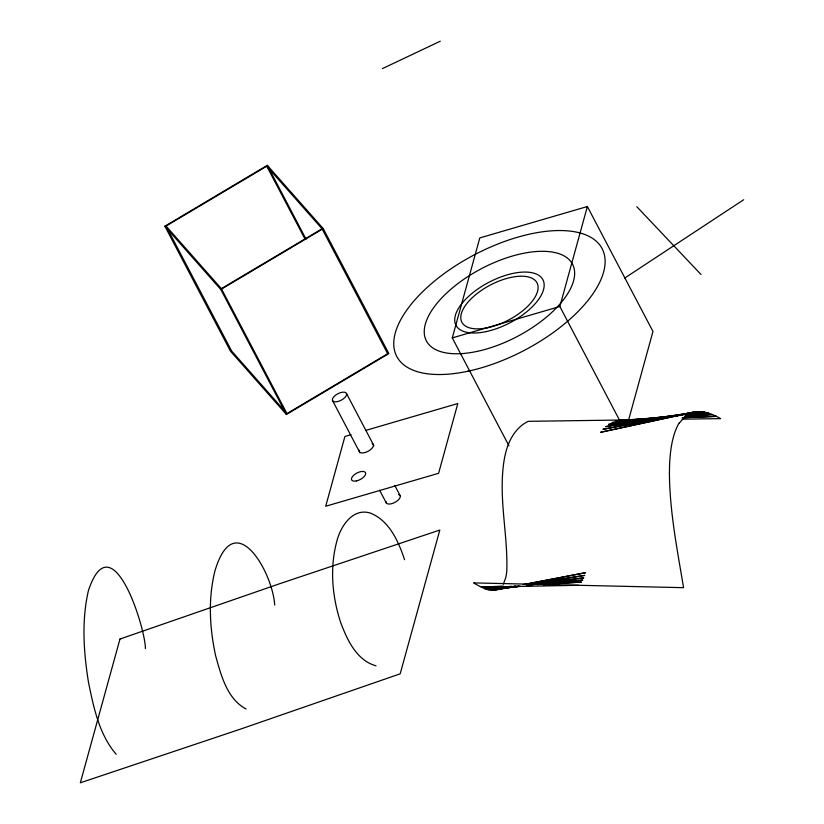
<?xml version="1.0" encoding="UTF-8"?>
<svg xmlns="http://www.w3.org/2000/svg" width="824" height="824" viewBox="0 0 824 824"><rect width="100%" height="100%" fill="white"/><g stroke="black" fill="none" stroke-linecap="round" stroke-linejoin="round"><path stroke-width="1.24" d="M508.954 445.805L452.294 337.892L479.805 237.92L587.368 206.525L652.969 331.475L628.506 420.343M619.483 420.086L559.846 306.497L587.368 206.525M503.34 584.164L505.771 577.593A58.061 20.497 73.7 0 0 506.791 570.95C507.934 537.722 499.972 504.731 502.784 471.452A133.931 47.287 73.7 0 1 505.689 452.788C508.799 439.985 515.937 427.285 528.184 421.332L632.121 419.869M679.429 422.969L685.249 416.305L692.603 412.412L600.552 432.301L695.425 411.804C704.355 410.651 713.028 414.328 720.65 418.613L682.159 419.159M624.541 278.172L743.67 199.738M164.872 226.219L267.295 165.325L323.235 228.619L388.835 353.568L286.412 414.462L230.473 351.168L164.872 226.219L220.811 289.512L286.412 414.462M166.046 226.064L266.749 166.201L322.06 228.773L387.661 353.723L286.958 413.597L221.357 288.647L166.046 226.064L231.647 351.014L285.258 411.67M221.357 288.647L322.06 228.773M220.811 289.512L323.235 228.619M499.251 588.604C490.651 593.177 481.02 587.193 473.604 582.898L683.559 587.677C677.225 549.423 669.551 511.045 669.418 472.121M382.408 68.619L440.294 41.2M452.294 337.892L559.846 306.497M351.045 434.701L344.916 436.483L325.707 506.255L438.605 473.295L457.804 403.533L365.774 430.396M495.451 590.077L510.468 587.182M512.981 586.698L515.484 586.214M524.249 584.525L585.606 572.68L523.147 584.587M695.425 411.804L602.911 429.294L698.422 411.567L605.578 426.636L657.387 418.582M518.275 586.204L490.641 590.139L519.614 586.317M528.318 584.577L530.831 584.164M533.334 583.753L584.793 575.368L525.794 584.628M511.982 586.791L515.752 586.204M659.921 418.19L662.444 417.799M664.978 417.408L667.502 417.006M670.025 416.614L701.626 411.701L608.586 424.381L654.266 418.623M532.211 584.659L534.725 584.319M538.505 583.825L542.285 583.32M544.808 582.99L548.588 582.496M551.101 582.156L583.856 577.84L528.266 584.638M658.067 418.149L660.611 417.83M670.757 416.553L673.301 416.233M675.835 415.914L680.912 415.275M687.257 414.472L705.025 412.237L687.175 414.214M514.372 586.338L487.839 589.582L520.747 586.286M683.343 414.637L611.944 422.547L659.004 417.984M527.082 585.658L529.605 585.401M537.207 584.638L539.73 584.391M546.065 583.753L549.865 583.371M553.656 582.99L582.774 580.075L530.574 584.618M685.722 415.399L708.619 413.185L685.702 415.152M511.477 586.276L484.739 588.604L519.13 586.286M666.606 416.789L615.693 421.177L643.688 419.251M669.16 416.573L672.971 416.244M647.51 418.994L651.331 418.736M684.414 416.47L712.42 414.544L684.517 416.285M526.773 585.771L531.871 585.431M543.335 584.659L548.424 584.309M550.968 584.144L581.538 582.074L531.449 584.628M650.28 418.417L619.844 420.302L641.443 419.426M654.081 418.18L659.159 417.861M503.186 586.07L481.35 587.182L578.582 585.287M682.118 417.758L716.427 416.357L683.199 417.665M624.417 419.972L641.031 419.323M634.686 419.828L641.103 419.735M376.043 665.833C356.473 660.436 346.966 639.486 340.487 621.986C332.154 596.226 329.693 567.952 336.728 541.605C340.302 526.907 352.291 507.842 369.997 512.95C389.278 520.397 398.466 541.368 404.563 559.702M246.077 709.011C227.002 698.814 221.1 675.289 215.692 655.986C209.574 628.053 207.957 598.523 215.023 570.61C234.706 505.061 272.765 572.392 274.701 605.022M116.184 754.279C99.096 734.421 93.678 707.445 88.508 682.478C83.646 652.134 81.411 620.575 88.477 590.386C111.765 521.026 145.292 626.992 145.415 648.653M636.808 206.7L701.008 274.495M267.295 165.325L306.054 239.166M266.749 166.201L304.921 238.898M346.482 393.46A7.828 3.636 -27.7 0 1 337.274 401.649A7.828 3.636 -27.7 0 1 334.74 395.86A7.828 3.636 -27.7 0 1 346.482 393.46L373.911 445.702M394.778 485.449L400.155 495.677M332.515 400.516L359.944 452.767M379.617 490.249L386.178 502.743M669.469 472.183A141.759 50.048 73.7 0 1 679.316 422.691M372.16 443.528A7.828 3.636 -27.7 0 1 367.906 451.387A7.828 3.636 -27.7 0 1 359.295 450.151M398.538 494.493A7.828 3.636 -27.7 0 1 395.396 502.135A7.828 3.636 -27.7 0 1 386.054 501.651M119.974 639.022L80.33 782.8L240.114 729.25L400.176 673.826L439.82 530.048L280.036 583.598L119.974 639.022M468.022 371.212A115.968 53.91 -27.7 0 0 602.529 249.466A115.968 53.91 -27.7 0 0 427.738 286.927A115.968 53.91 -27.7 0 0 468.022 371.212M477.086 351.405A82.534 38.367 -27.7 0 0 572.804 264.772A82.534 38.367 -27.7 0 0 448.411 291.428A82.534 38.367 -27.7 0 0 477.086 351.405M486.139 331.608A49.09 22.825 -27.7 0 0 543.078 280.067A49.09 22.825 -27.7 0 0 469.083 295.929A49.09 22.825 -27.7 0 0 486.139 331.608M487.952 327.653A42.405 19.714 -27.7 0 0 537.135 283.126A42.405 19.714 -27.7 0 0 473.213 296.825A42.405 19.714 -27.7 0 0 487.952 327.653M356.349 480.938A7.828 3.636 -27.7 0 0 365.557 472.749A7.828 3.636 -27.7 0 0 353.815 475.149A7.828 3.636 -27.7 0 0 356.349 480.938"/></g></svg>
